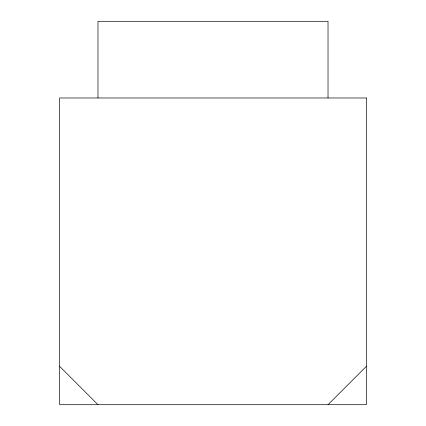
<?xml version="1.0" encoding="UTF-8"?>
<svg xmlns="http://www.w3.org/2000/svg" width="426" height="426" viewBox="0 0 426 426"><rect width="100%" height="100%" fill="white"/><g stroke="black" fill="none" stroke-linecap="round" stroke-linejoin="round"><path stroke-width="0.64" d="M328.02 404.7L366.36 366.36M59.64 366.36L97.98 404.7M328.02 97.98L328.02 21.3L97.98 21.3L97.98 97.98M366.36 97.98L59.64 97.98L59.64 404.7L366.36 404.7L366.36 97.98"/></g></svg>
